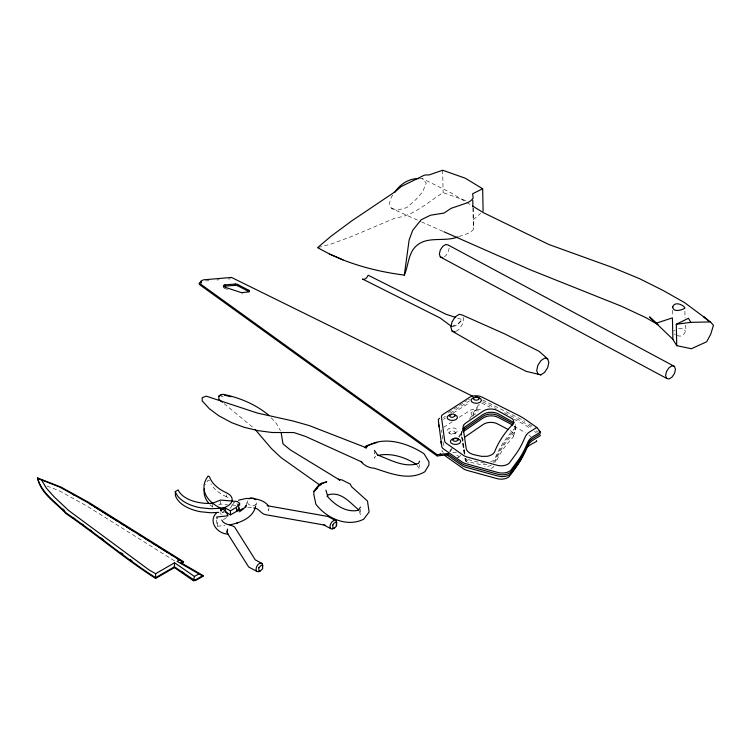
<?xml version="1.0" encoding="UTF-8"?>
<svg xmlns="http://www.w3.org/2000/svg" width="751" height="751" viewBox="0 0 751 751"><rect width="100%" height="100%" fill="white"/><g stroke="black" fill="none" stroke-linecap="round" stroke-linejoin="round"><path stroke-width="0.56" stroke-dasharray="3.75 2.82" d="M685.194 325.127C687.663 330.675 683.091 338.889 676.717 335.19M246.441 504.409L247.774 500.044M255.593 506.456L256.748 502.203L255.903 504.494L253.556 505.789L250.609 505.592L248.187 503.977L247.21 501.565M513.496 436.162L515.43 430.586M375.575 456.073L374.43 458.27L374.43 451.511M452.834 326.394C457.594 326.46 458.889 321.7 462.325 319.682L456.815 317.851M449.567 451.511L451.389 448.563M458.673 436.772L461.705 431.863M469.6 419.086L478.716 404.338M450.168 451.811L452.6 447.887M459.283 437.073L461.705 433.139M472.032 416.439L479.326 404.639M392.773 195.091L391.431 196.959L389.159 204.047L391.665 208.515L420.738 221.545M454.383 433.806L457.481 431.299L456.974 429.45L454.684 428.126L451.482 427.835L448.6 428.68L447.127 430.351L447.634 432.2L450.966 434.125L452.769 434.285L455.209 432.876L454.928 431.834L453.642 431.093L451.849 430.924L450.225 431.403L449.398 432.341L449.68 433.374M457.612 457.81L458.439 456.88L458.157 455.838L455.078 454.937M460.71 455.303L459.236 456.965L456.355 457.819M458.392 323.925L462.325 319.682M458.955 236.565L466.258 234.059A16.963 9.341 -1.2 0 0 473.787 228.783L473.158 219.912L480.631 213.378M456.035 331.351L459.18 329.285L462.363 324.329L463.583 318.893L462.973 316.978M223.413 519.664L226.962 517.345L225.206 517.937M448.338 412.637L466.756 400.64M443.494 417.575L445.427 416.317M450.281 413.163L469.413 400.931M443.494 419.358L445.427 418.1M453.182 413.05L469.675 402.602M443.606 427.394L452.365 421.686M459.18 417.256L470.727 410.008A9.284 5.36 0 0 1 481.945 410.421M451.83 326.657L454.28 325.089L455.866 325.605M465.714 200.611L443.128 192.65C427.948 201.869 414.176 215.809 395.739 217.837L351.862 236.377L331.266 243.991L317.589 247.68M444.282 256.645L445.812 255.697L448.272 252.017L449.211 247.961L448.272 245.07M468.483 399.579L469.413 399.147M673.675 330.966L675.036 330.393M490.656 461.921L491.905 461.339A11.575 6.684 0 0 0 495.191 458.185A192.491 111.129 0 0 1 513.487 429.807L514.163 429.103A11.49 6.637 0 0 0 515.58 425.545L515.439 424.813A11.49 6.637 0 0 0 515.167 424.09M491.276 465.198L489.962 465.723A8.683 5.013 0 0 1 487.014 466.446L484.63 466.681M490.919 468.502L491.511 468.23A10.814 6.243 0 0 0 494.083 466.108M218.635 504.888L220.71 504.062L227.431 504.644M216.363 519.917L217.339 526.244L217.546 521.419M234.95 502.335L233.411 502.804L232.866 504.756L233.308 506.559M475.758 413.763L473.308 415.172L473.59 416.214M456.007 432.961L453.125 433.815L449.924 433.515M452.787 452.402L457.913 452.13M678.651 328.694L683.11 328.591L685.316 330.956M487.014 464.662L481.429 464.738L473.834 463.132A14.109 8.148 0 0 1 465.695 458.439M217.339 526.244L224.906 525.465M205.596 280.94L208.975 280.649M216.861 279.973L219.114 279.785M228.126 279.015L230.379 278.818M222.155 512.21L224.305 512.107M420.053 178.607L422.334 178.578L451.107 192.876L465.845 201.906M247.746 507.667L252.167 507.629L251.641 507.526M484.63 463.114L473.834 461.349A14.109 8.148 0 0 1 468.446 459.227M231.909 505.029L237.513 505.517M478.594 410.966L475.392 410.666L472.51 411.52L471.037 413.181L471.544 415.031L473.074 415.913M221.047 396.368L223.263 396.594M391.665 208.515L397.927 209.97L406.732 207.651L415.913 199.569L422.606 191.862L426.23 183.141L422.334 178.578M227.591 289.37L224.418 288.328A2.037 1.173 0 0 1 224.08 288.187M46.9 485.972L59.648 490.976L87.529 506.409L175.434 561.457M442.818 231.28L421.762 221.996M482.715 400.011L519.992 418.692A77.222 44.581 0 0 1 524.658 421.236M482.715 401.794L496.261 408.582M504.588 412.759L519.992 420.476A77.222 44.581 0 0 1 528.948 425.779L532.6 428.342M481.673 403.052L490.009 407.23M513.966 419.236L519.992 422.259A77.222 44.581 0 0 1 528.948 427.563L530.769 428.84M513.9 426.446L517.749 428.38A72.171 41.671 0 0 1 525.484 432.895M209.595 480.79L208.234 480.058A51.199 28.622 -1.5 0 0 205.455 484.817M510.126 430.511L512.342 432.135A10.739 6.205 0 0 1 513.506 434.087L513.637 434.782A10.739 6.205 0 0 1 512.304 438.105L511.675 438.762A179.893 103.863 0 0 0 495.604 462.776M466.831 202.507L471.741 205.521M675.356 334.589L674.267 333.876M528.948 423.996L532.6 426.559M536.252 430.896L538.082 432.182M534.43 431.403L536.252 432.679M528.939 435.308L530.816 436.622M224.155 403.681L253.406 427.779M271.195 417.8L276.227 423.254L280.461 430.708M417.115 465.357L419.649 469.065L419.649 464.559M236.903 503.536L238.518 505.949M464.982 458.758L466.005 461.555M359.382 511.187L360.48 514.951L360.48 509.328M220.672 512.83L221.169 514.595M494.665 462.635A11.575 6.684 0 0 0 495.191 461.752A192.491 111.129 0 0 1 513.487 433.365L514.163 432.67A11.49 6.637 0 0 0 515.58 429.112L515.439 428.37A11.49 6.637 0 0 0 514.2 426.286M464.907 453.191L463.123 441.222A11.312 6.534 0 0 1 463.254 439.523M465.704 458.561L466.183 461.79M464.813 454.439L461.536 432.435A12.11 6.994 0 0 1 461.837 430.173M464.465 453.923L461.536 434.219A12.11 6.994 0 0 1 461.837 431.956M464.127 453.407L461.536 436.002A12.11 6.994 0 0 1 461.837 433.74M443.512 445.54L441.438 430.079A4.797 2.769 0 0 1 441.428 429.901M226.511 494.806L226.567 496.805A16.287 9.106 -1.5 0 1 230.191 499.199M220.625 501.058L220.71 504.062M212.298 503.367L212.411 507.366M684.912 311.158L685.053 318.142M672.699 310.294L672.821 316.087M473.355 207.961L473.787 228.783M472.914 207.924L473.158 219.912M442.668 170.233L443.128 192.65M515.58 425.545L515.58 429.112M461.49 431.985L461.49 435.552M232.003 505.367A16.287 9.106 -1.5 0 1 229.966 508.38M224.342 511.609A16.287 9.106 -1.5 0 1 222.277 512.229M212.326 506.85A51.199 28.622 -1.5 0 1 210.017 504.681M226.567 496.805A50.711 28.341 -1.5 0 1 210.975 483.879M493.003 462.438A11.575 6.684 0 0 0 495.191 459.969A192.491 111.129 0 0 1 513.487 431.59L514.163 430.886A11.49 6.637 0 0 0 515.58 427.328L515.439 426.587A11.49 6.637 0 0 0 514.2 424.503M443.306 452.346A6.581 3.802 0 0 1 441.841 450.234M468.446 462.794A14.109 8.148 0 0 1 467.601 462.212M466.859 461.583A14.109 8.148 0 0 1 464.813 458.007M242.676 293.829A3.896 2.253 0 0 1 241.775 293.829M268.999 507.826L268.567 510.614L268.999 507.826"/><path stroke-width="1.13" d="M37.55 478.706L41.587 479.945L46.299 488.084L54.053 496.768L68.623 510.483L149.083 569.943L155.617 573.717L174.57 562.771L174.382 567.615L193.486 580.767L196.218 580.223L203.042 576.28L203.042 575.491L181.207 562.884L181.207 563.672L183.394 562.405L183.394 561.617L89.594 502.87L61.479 487.315L37.55 477.918C40.582 493.614 56.081 502.841 66.248 513.806C96.597 534.552 124.675 558.678 155.617 578.448L174.382 567.615L174.41 566.808L194.64 580.345M482.658 188.783L465.254 178.194L442.668 170.233L429.459 174.842L424.493 175.096L401.194 186.548L395.204 191.683L351.543 221.038L331.107 236.18L317.589 247.68L329.727 254.129L342.963 259.893A177.762 97.855 -1.2 0 0 404.32 275.101L409.126 239.982L412.712 230.275L421.151 219.808L430.407 215.246L444.019 213.077L451.022 208.384L465.629 203.371A16.963 9.341 -1.2 0 0 473.158 198.095L472.623 193.758L482.658 188.783L483.118 211.2M262.39 567.277L262.775 565.484L262.071 563.522L255.265 559.842L234.537 526.93C230.463 524.217 224.155 525.127 221.761 520.058M336.157 525.484L336.739 522.78L336.026 520.828L327.971 516.463L267.103 505.705M198.949 573.914L194.425 576.449L193.486 580.767L193.486 579.979L196.218 579.434L203.042 575.491M255.593 506.456C253.068 517.965 240.151 522.743 229.853 524.855M237.1 511.074L238.64 510.605L239.184 508.652L238.518 505.949M404.32 275.101C408.009 266.774 408.028 257.264 413.106 249.539C424.052 234.19 443.174 242.826 457.913 236.922M245.671 507.263L246.497 505.038L243.746 508.662L239.485 511.825M523.025 455.05L524.883 450.947M419.649 461.18L418.504 463.376C404.695 468.277 390.257 459.762 377.603 455.012L374.43 450.384M462.926 429.891L464.137 427.929M462.926 431.177L464.747 428.23M216.541 512.877C207.633 521.429 217.499 534.027 227.947 534.064L248.675 566.977L256.729 571.333L258.457 571.802L260.541 570.591M327.042 496.467L328.159 494.862C341.048 490.91 350.388 503.104 359.1 510.239M360.48 507.075L358.246 510.286C346.727 512.933 335.209 505.273 327.887 496.927L325.915 490.187M394.791 192.284C400.086 184.239 409.032 178.231 418.908 178.625M175.321 491.529A38.892 21.741 -1.5 0 0 200.667 507.77L210.712 508.765L225.272 508.052L230.416 510.84L236.49 507.329L239.597 503.32L237.41 501.518L220.597 500.053L212.298 503.367A33.053 18.475 -1.5 0 1 178.137 489.905L175.321 491.529L175.424 495.529A38.892 21.741 -1.5 0 0 200.78 511.769L210.815 512.764L218.804 512.37M225.272 508.052L225.375 512.051L230.519 514.839L236.603 511.328L239.09 508.117M317.175 488.31L313.871 491.492L313.871 494.637L315.861 504.165C326.432 518.228 347.018 527.596 363.691 519.213L369.107 512.013L367.474 501.03L351.59 486.732L350.219 484.066L342.118 479.973L338.279 479.241L339.884 480.152L290.149 449.783L282.967 443.841L281.174 432.745M320.48 485.137L322.132 483.55L319.288 484.282L313.871 491.492L321.494 483.184L326.76 481.823L323.061 483.203M222.38 402.226L218.841 399.297L218.841 396.152L221.31 394.435M199.315 283.174L437.12 454.637L448.347 453.482L448.347 454.759L437.12 455.923L199.315 284.451L199.315 283.174L201.475 281.728L200.855 281.287L203.343 279.851L231.505 277.438L472.755 396.275M540.908 374.833L544.644 372.374L547.676 367.661L548.831 362.508L547.676 358.865L539.068 351.308L504.982 334.026L462.363 315.063L459.18 314.293L455.247 316.884L452.064 321.841L450.844 327.267L452.064 331.107L492.102 354.068L526.179 371.36L540.908 374.833L537.876 374.101L536.721 370.459L537.876 365.296L540.908 360.593L544.644 358.133L547.676 358.865M183.394 562.405L179.376 559.993L177.105 561.307L203.042 576.28M174.382 566.827L155.617 577.66C124.675 557.89 96.597 533.764 66.248 513.017C56.034 502.241 41.418 493.125 37.55 477.918L38.226 478.913M180.522 563.278L183.394 561.617M334.505 527.897L332.411 529.098L330.684 528.638L323.888 524.958M248.844 498.842L250.402 497.988L253.35 498.185L255.781 499.79M238.64 510.605L243.531 508.38M676.745 345.667L676.304 324.244L688.451 318.293L690.845 322.348L710.465 321.916L713.45 325.314L710.718 334.233L706.691 341.761L691.38 348.727L676.745 345.667L672.868 339.292L649.549 316.922L658.045 324.667L645.973 317.701L621.631 306.305L530.159 269.759L443.879 231.74M218.841 396.152L222.981 394.284C239.7 397.617 255.903 404.46 269.036 415.463M367.192 446.704L365.033 447.615L366.047 445.916L376.899 442.489M221.047 509.938L222.794 509.356L225.009 510.408L226.84 512.698L227.581 515.346M656.308 323.174L672.427 317.88L672.868 339.292M475.392 397.298L472.51 398.143L471.037 399.814L471.544 401.663L473.834 402.977L477.035 403.278L479.917 402.423L481.391 400.762L480.884 398.912L477.552 396.988L475.758 396.828L473.308 398.237L473.59 399.279L474.876 400.02L476.678 400.18L478.293 399.701L479.119 398.772L478.838 397.73M451.482 414.468L448.6 415.312L447.127 416.983L447.634 418.823L449.924 420.147L453.125 420.438L456.007 419.593L457.481 417.922L456.974 416.082L453.642 414.158L451.849 413.989L449.398 415.406L449.68 416.439L450.966 417.18L452.769 417.349L455.209 415.932L454.928 414.899M377.706 455.444C390.98 452.515 405.249 457.237 416.476 464.437M454.712 438.471L451.83 439.316L450.356 440.987L450.863 442.827L453.153 444.151L456.355 444.442L459.236 443.597L460.71 441.935L460.203 440.086L456.871 438.162L455.078 437.993L452.628 439.41L452.909 440.443L454.195 441.194L455.998 441.353L458.439 439.945L458.157 438.903M236.894 523.034L238.086 522.734M238.508 500.194L245.934 498.504L252.561 498.439M676.304 324.244L690.845 322.348M228.191 515.806L216.692 516.998L217.142 518.641M225.15 284.864L235.363 284.038A2.751 1.586 0 0 1 237.579 284.432L248.759 290.252A1.765 1.014 0 0 1 249.276 291.285A1.765 1.014 0 0 1 247.896 292.008L242.902 292.524A3.896 2.253 0 0 1 240.282 292.27L224.418 287.042A2.037 1.173 0 0 1 223.432 285.802A2.037 1.173 0 0 1 225.15 284.864L225.15 286.14A2.037 1.173 0 0 0 223.432 287.089M225.15 286.14L235.363 285.314A2.751 1.586 0 0 1 237.579 285.709L248.759 291.538A1.765 1.014 0 0 1 249.154 291.839M476.463 397.392L478.594 397.589M455.782 438.565L457.913 438.762M325.23 525.212L265.694 514.698C260.822 514.059 259.076 507.892 253.791 507.976M253.078 498.533C258.795 499.359 264.943 501.048 268.445 505.958M224.568 395.214L231.083 396.781M452.064 331.107L455.247 331.876M440.302 256.973L666.55 378.354L669.019 378.973L672.061 377.086L674.52 373.407L675.468 369.342L674.52 366.46L448.272 245.07L445.812 244.46L442.761 246.347L440.302 250.027L439.363 254.082L440.302 256.973L442.761 257.593M674.52 366.46L672.061 365.84L669.019 367.737L666.55 371.407L665.611 375.472L666.55 378.354M336.026 520.828L334.298 520.359L332.214 521.57L330.562 523.982L329.98 526.676L330.684 528.638M262.071 563.522L260.344 563.062L258.25 564.264L256.598 566.686L256.016 569.38L256.729 571.333M455.716 317.476L445.784 314.181L368.197 275.241L366.61 277.861L364.085 279.541L362.498 279.025L440.086 317.964L451.83 326.657M41.587 479.945L59.648 487.042L87.529 502.466L179.376 559.993M329.727 254.129L342.963 259.893M362.085 462.109L305.516 436.415L293.772 432.538L272.097 432.51L257.762 430.605L244.131 427.291L231.684 422.682L218.644 415.678L209.304 408.685L202.188 400.874L202.188 397.72L206.149 396.124L257.255 413.031L293.369 421.067L309.515 425.676L366.544 447.859L365.033 447.615C382.419 434.885 407.464 442.893 424.015 453.754L428.934 461.762L428.934 464.916L424.878 471.722C408.722 481.269 390.323 473.337 374.176 468.192C369.079 468.051 363.86 465.291 360.79 461.283M508.324 429.563L497.406 423.836A9.81 5.661 0 0 0 483.297 424.39L465.733 436.462A11.312 6.534 0 0 0 464.484 437.514M72.528 494.214L74.527 495.322M512.726 425.075L498.213 417.406A10.495 6.055 0 0 0 483.118 417.988L464.325 430.905A12.11 6.994 0 0 0 462.991 432.041M472.726 206.121L483.531 212.74L548.812 244.479L612.272 267.403L639.383 278.602L663.067 290.44L684.64 302.644L710.465 321.916M89.594 503.658L91.566 504.897M94.532 506.747L99.47 509.845M101.441 511.074L118.226 521.588M120.198 522.827L124.15 525.306M126.13 526.535L130.073 529.014M132.054 530.253L134.025 531.483M138.963 534.581L141.92 536.43M144.887 538.289L149.825 541.377M151.796 542.616L155.748 545.095M157.719 546.324L161.672 548.803M163.643 550.042L167.595 552.511M170.561 554.369L172.533 555.599M176.485 558.077L180.428 560.546M174.57 562.771L194.425 576.449M182.127 571.924L184.023 573.229M536.787 427.432L526.122 419.959A72.171 41.671 0 0 0 517.749 415.003L481.945 397.054A9.284 5.36 0 0 0 470.727 396.631L442.639 414.655A4.797 2.769 0 0 0 441.438 416.711L444.714 441.156A6.149 3.548 0 0 0 446.085 443.128L463.461 455.388A12.138 7.003 0 0 0 467.235 457.059L497.134 465.291A9.416 5.435 0 0 0 509.056 463.367L515.393 454.749A156.799 90.533 0 0 0 523.025 441.682L525.278 436.697A20.868 12.044 0 0 1 531.182 430.961L536.834 427.469L540.485 432.125L534.355 435.758A22.323 12.889 0 0 0 528.037 441.907L525.634 447.239A167.773 96.87 0 0 1 517.458 461.217L510.68 470.436A10.073 5.811 0 0 1 497.922 472.501L465.939 463.686A12.983 7.501 0 0 1 461.903 461.903L443.306 448.779A6.581 3.802 0 0 1 441.841 446.667L438.34 420.513A5.135 2.966 0 0 1 439.617 418.316M538.993 431.036L540.448 432.078M536.402 440.527L536.787 441.278L531.182 444.329A20.868 12.044 0 0 0 526.207 448.469M447.943 453.839L461.903 463.686A12.983 7.501 0 0 0 465.939 465.47L497.922 474.285A10.073 5.811 0 0 0 510.68 472.219L517.458 463.001A167.773 96.87 0 0 0 525.634 449.023L528.037 443.691A22.323 12.889 0 0 1 534.355 437.542L540.41 433.815M447.014 454.965L461.903 465.47A12.983 7.501 0 0 0 465.939 467.253L497.922 476.059A10.073 5.811 0 0 0 510.68 474.003L517.458 464.785A167.773 96.87 0 0 0 525.634 450.797L528.037 445.474A22.323 12.889 0 0 1 534.355 439.326L540.41 435.599M319.325 484.714L280.958 457.519L271.374 448.497L255.04 429.384M73.241 517.768L75.091 519.101M81.549 523.785L83.399 525.118M513.524 423.874L498.213 415.622A10.495 6.055 0 0 0 483.118 416.204L464.325 429.131A12.11 6.994 0 0 0 462.991 430.257M89.857 529.812L91.697 531.164M100.906 537.923L103.666 539.95M121.061 552.839L122.892 554.191M130.186 559.626L131.979 560.988M708.691 321.034L703.95 316.922L705.677 318.443M514.2 422.719L498.213 413.839A10.495 6.055 0 0 0 483.118 414.421L464.325 427.347A12.11 6.994 0 0 0 462.991 428.474M62.953 509.084L64.577 510.614M227.947 534.064L227.084 532.027L227.562 529.267L227.084 532.027L227.684 533.923M438.612 424.362L438.922 426.652M440.921 441.569L441.222 443.86M239.597 503.32L239.653 505.32M236.49 507.329L236.603 511.328M230.416 510.84L230.519 514.839M221.113 508.474A16.287 9.106 -1.5 0 0 231.899 501.358A16.287 9.106 -1.5 0 0 226.455 492.806A50.711 28.341 -1.5 0 1 209.491 476.791L208.121 476.05A51.199 28.622 -1.5 0 0 221.113 508.474L221.16 510.473M220.972 508.258L221.057 511.262M472.755 200.301L472.895 206.835M440.734 454.252L440.734 455.538M440.255 453.914L440.255 455.19M437.12 454.637L437.12 455.923M248.759 290.252L248.759 291.538M237.579 284.432L237.579 285.709M235.363 284.038L235.363 285.314M201.475 281.728L201.475 283.014M200.855 281.287L200.855 282.573M155.617 573.717L155.617 578.448M208.675 503.179A51.199 28.622 -1.5 0 1 204.31 488.751M444.752 454.702A6.149 3.548 0 0 0 446.085 456.495L463.461 468.765A12.138 7.003 0 0 0 467.235 470.426L497.134 478.659A9.416 5.435 0 0 0 509.056 476.735L515.393 468.126A156.799 90.533 0 0 0 522.527 456.167M525.278 450.074A20.868 12.044 0 0 1 525.54 449.53M672.708 306.943C673.112 312.735 681.617 310.107 684.781 308.342L684.837 307.666C682.481 304.315 674.351 301.273 672.708 306.943M258.842 567.653L258.926 570.826L260.109 571.145L262.653 568.676L262.568 565.494L261.395 565.184L258.842 567.653M332.796 524.949L332.89 528.131L334.064 528.441L336.617 525.972L336.532 522.799L335.35 522.48L333.923 523.297L332.796 524.949M463.611 425.319L463.405 425.733A11.312 6.534 0 0 0 463.123 427.854L466.183 448.413A13.189 7.613 0 0 0 474.623 454.871L481.72 456.373L486.93 456.308A8.111 4.684 0 0 0 489.69 455.632L491.511 454.862A10.814 6.243 0 0 0 494.58 451.914A179.893 103.863 0 0 1 511.675 425.385L512.304 424.737A10.739 6.205 0 0 0 513.637 421.405L513.506 420.72A10.739 6.205 0 0 0 512.342 418.767L497.406 410.468A9.81 5.661 0 0 0 483.297 411.013L465.733 423.095A11.312 6.534 0 0 0 463.611 425.319"/></g></svg>
